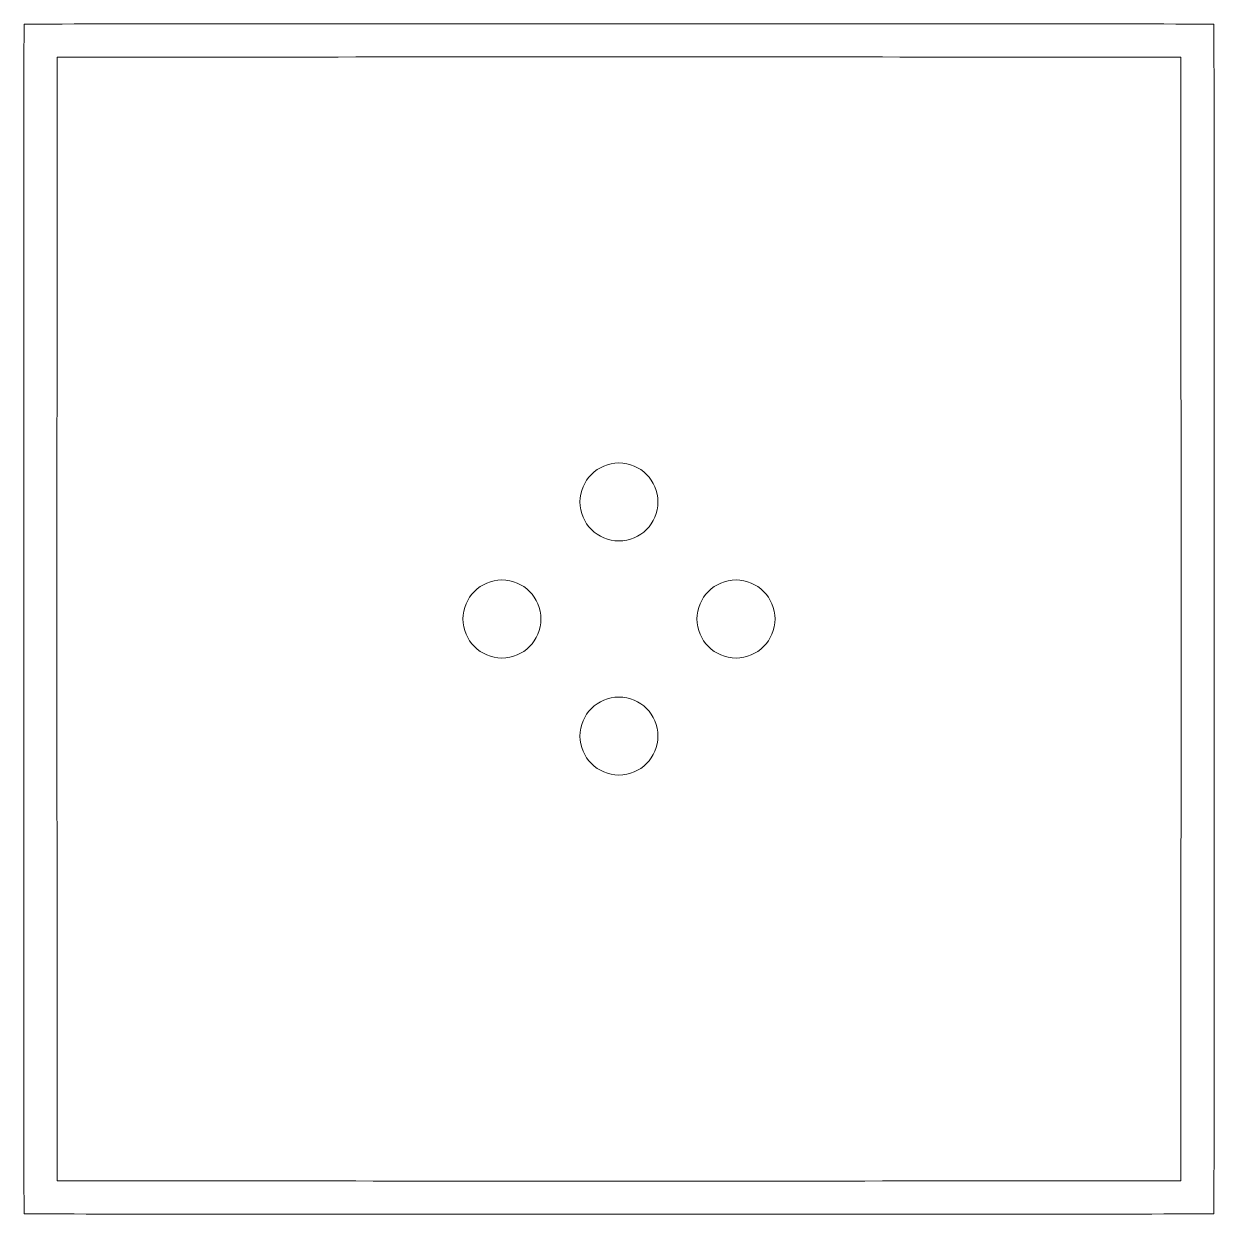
# Model space of a CAD drawing. Header units: millimetres. Extents: x 159 to 388, y 466 to 695.
import ezdxf

# ---------------------------------------------------------------- set-up
doc = ezdxf.new("R2010")
doc.units = ezdxf.units.MM

msp = doc.modelspace()

# ---------------------------------------------------------------- linework, layer by layer
at = {"color": 7, "linetype": 'Continuous', "lineweight": 18}
for centre in [(273.77, 603.11), (251.27, 580.61), (296.27, 580.61), (273.77, 558.11)]:
    msp.add_circle(centre, 7.5, dxfattribs=at)
at = {"color": 5, "linetype": 'Continuous', "lineweight": 0}
for points, knots in [([(159.37, 466.21), (159.36, 492.94), (159.34, 530.96), (159.33, 580.61), (159.34, 630.26), (159.36, 668.28), (159.37, 695.01)], [0, 0, 0, 0, 0.245634, 0.5, 0.754366, 1, 1, 1, 1]), ([(159.37, 695.01), (186.1, 695.02), (224.12, 695.04), (273.77, 695.05), (323.42, 695.04), (361.44, 695.02), (388.17, 695.01)], [0, 0, 0, 0, 0.245634, 0.5, 0.754366, 1, 1, 1, 1]), ([(388.17, 695.01), (388.19, 668.28), (388.21, 630.26), (388.22, 580.61), (388.21, 530.96), (388.19, 492.94), (388.17, 466.21)], [0, 0, 0, 0, 0.245634, 0.5, 0.754366, 1, 1, 1, 1]), ([(165.74, 472.58), (165.72, 508.6), (165.71, 544.61), (165.71, 616.61), (165.72, 652.62), (165.74, 688.64)], [0, 0, 0, 0, 0.5, 0.5, 1, 1, 1, 1]), ([(165.74, 688.64), (201.76, 688.66), (237.78, 688.68), (309.77, 688.68), (345.79, 688.66), (381.8, 688.64)], [0, 0, 0, 0, 0.5, 0.5, 1, 1, 1, 1]), ([(381.8, 688.64), (381.82, 652.62), (381.84, 616.61), (381.84, 544.61), (381.82, 508.6), (381.8, 472.58)], [0, 0, 0, 0, 0.5, 0.5, 1, 1, 1, 1]), ([(381.8, 472.58), (345.79, 472.56), (309.77, 472.54), (237.78, 472.54), (201.76, 472.56), (165.74, 472.58)], [0, 0, 0, 0, 0.5, 0.5, 1, 1, 1, 1]), ([(388.17, 466.21), (361.44, 466.2), (323.42, 466.18), (273.77, 466.16), (224.12, 466.18), (186.1, 466.2), (159.37, 466.21)], [0, 0, 0, 0, 0.245634, 0.5, 0.754366, 1, 1, 1, 1])]:
    msp.add_open_spline(points, degree=3, knots=knots, dxfattribs=at)

doc.saveas('drawing.dxf')
